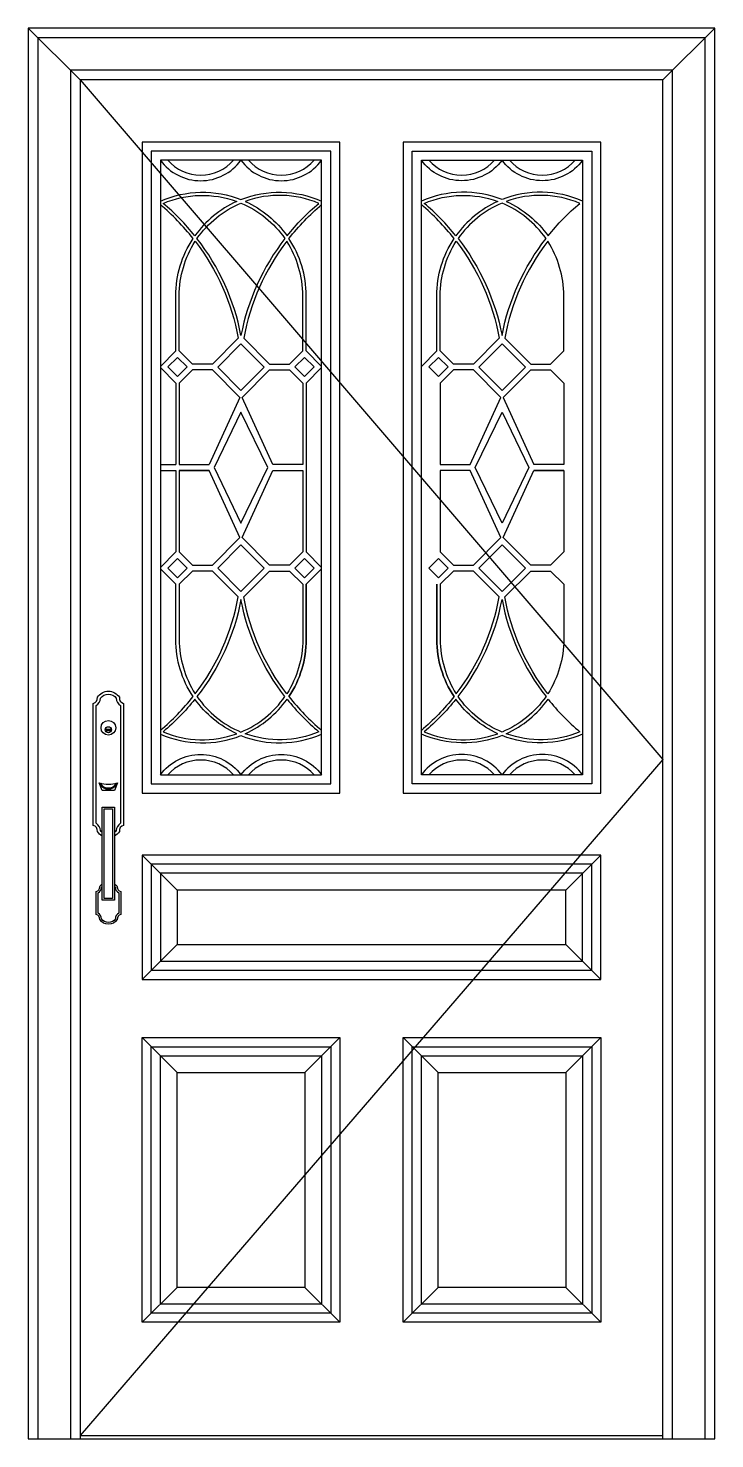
# Model space of a CAD drawing. Header units: metres. Extents: x 5406 to 6466, y 3859 to 6039.
import ezdxf

# ---------------------------------------------------------------- set-up
doc = ezdxf.new("R2010")
doc.units = ezdxf.units.M
for name, color, linetype in [('2', 2, 'Continuous'), ('3', 3, 'Continuous'), ('4', 4, 'Continuous'), ('7', 7, 'Continuous')]:
    doc.layers.add(name, color=color, linetype=linetype)

msp = doc.modelspace()

# ---------------------------------------------------------------- linework, layer by layer
at = {"layer": '2'}
for p, q in [((5406.46, 3858.88), (6466.46, 3858.88)), ((5486.46, 3858.88), (6386.46, 3858.88))]:
    msp.add_line(p, q, dxfattribs=at)
at = {"layer": '3'}
for p, q in [((5486.46, 5958.88), (5406.46, 6038.88)), ((6386.46, 5958.88), (6466.46, 6038.88)), ((5690.71, 5510.75), (5659.86, 5510.75)), ((6182.22, 5510.75), (6213.07, 5510.75)), ((5634.46, 5490.36), (5634.46, 5364.38)), ((5610.46, 5364.38), (5634.46, 5364.38)), ((5610.46, 5355.38), (5634.46, 5355.38)), ((5634.46, 5355.38), (5634.46, 5229.4)), ((5639.46, 5355.38), (5639.46, 5229.4)), ((5639.46, 5355.38), (5685.91, 5355.38)), ((6233.46, 5355.38), (6187.02, 5355.38)), ((5634.46, 5094.22), (5634.46, 5179.47)), ((5639.46, 5179.47), (5639.46, 5094.22)), ((5830.46, 5179.47), (5830.46, 5094.22)), ((5525.55, 4955.58), (5534.79, 4955.58)), ((5525.55, 4953.7), (5534.79, 4953.7)), ((5636.46, 4706.88), (5582.46, 4760.88)), ((6236.46, 4706.88), (6290.46, 4760.88)), ((5636.46, 4622.88), (5582.46, 4568.88)), ((6236.46, 4622.88), (6290.46, 4568.88)), ((5636.46, 4424.88), (5582.46, 4478.88)), ((5833.46, 4424.88), (5887.46, 4478.88)), ((6039.46, 4424.88), (5985.46, 4478.88)), ((6236.46, 4424.88), (6290.46, 4478.88)), ((5636.46, 4092.88), (5582.46, 4038.88)), ((5833.46, 4092.88), (5887.46, 4038.88)), ((6039.46, 4092.88), (5985.46, 4038.88)), ((6236.46, 4092.88), (6290.46, 4038.88)), ((5486.46, 3863.88), (6386.46, 3863.88))]:
    msp.add_line(p, q, dxfattribs=at)
for points in [[(6451.46, 3858.88), (6451.46, 6023.88), (5421.46, 6023.88), (5421.46, 3858.88)], [(6401.46, 3858.88), (6401.46, 5973.88), (5471.46, 5973.88), (5471.46, 3858.88)], [(5486.46, 5958.88), (6386.46, 4908.88), (5486.46, 3863.88)], [(5779.22, 5519.75), (5739.23, 5559.74)], [(6093.71, 5519.75), (6133.7, 5559.74)], [(5634.46, 5490.36), (5610.46, 5514.36)], [(5659.86, 5510.75), (5639.46, 5490.36), (5639.46, 5364.38), (5685.91, 5364.38)], [(5690.71, 5510.75), (5733.39, 5468.06)], [(5784.12, 5364.38), (5736.54, 5468.07), (5779.22, 5510.75), (5810.07, 5510.75), (5830.46, 5490.36), (5830.46, 5364.38), (5784.02, 5364.38)], [(5835.46, 5490.36), (5859.46, 5514.36)], [(6088.81, 5364.38), (6136.39, 5468.07), (6093.71, 5510.75), (6062.86, 5510.75), (6042.46, 5490.36), (6042.46, 5364.38), (6088.91, 5364.38)], [(6182.22, 5510.75), (6139.54, 5468.06)], [(6213.07, 5510.75), (6233.46, 5490.36), (6233.46, 5364.38), (6187.02, 5364.38)], [(5835.46, 5490.36), (5835.46, 5229.4)], [(5733.39, 5468.06), (5685.91, 5364.38)], [(6139.54, 5468.06), (6187.02, 5364.38)], [(5634.46, 5229.4), (5610.46, 5205.4)], [(5835.46, 5229.4), (5859.46, 5205.4)], [(5610.46, 5203.47), (5634.46, 5179.47)], [(5779.22, 5200.01), (5739.23, 5160.02)], [(5859.46, 5203.47), (5835.46, 5179.47)], [(6093.71, 5200.01), (6133.7, 5160.02)]]:
    msp.add_lwpolyline(points, dxfattribs=at)
for points in [[(5596.46, 4870.88), (5873.46, 4870.88), (5873.46, 5848.88), (5596.46, 5848.88)], [(6276.46, 4870.88), (5999.46, 4870.88), (5999.46, 5848.88), (6276.46, 5848.88)], [(5698.94, 5515.25), (5734.96, 5479.22), (5770.99, 5515.25), (5734.96, 5551.28)], [(6173.99, 5515.25), (6137.96, 5479.22), (6101.94, 5515.25), (6137.96, 5551.28)], [(5651.71, 5515.33), (5636.96, 5500.58), (5622.22, 5515.33), (5636.96, 5530.07)], [(5818.22, 5515.33), (5832.96, 5500.58), (5847.71, 5515.33), (5832.96, 5530.07)], [(6054.71, 5515.33), (6039.96, 5500.58), (6025.22, 5515.33), (6039.96, 5530.07)], [(5776.2, 5359.88), (5734.96, 5445.71), (5693.73, 5359.88), (5734.96, 5274.05)], [(6096.73, 5359.88), (6137.96, 5445.71), (6179.2, 5359.88), (6137.96, 5274.05)], [(5733.39, 5251.7), (5685.91, 5355.38), (5639.46, 5355.38), (5639.46, 5229.4), (5659.86, 5209.01), (5690.71, 5209.01)], [(5784.02, 5355.38), (5830.46, 5355.38), (5830.46, 5229.4), (5810.07, 5209.01), (5779.22, 5209.01), (5736.54, 5251.7)], [(6088.91, 5355.38), (6042.46, 5355.38), (6042.46, 5229.4), (6062.86, 5209.01), (6093.71, 5209.01), (6136.39, 5251.7)], [(6139.54, 5251.7), (6187.02, 5355.38), (6233.46, 5355.38), (6233.46, 5229.4), (6213.07, 5209.01), (6182.22, 5209.01)], [(5698.94, 5204.51), (5734.96, 5240.54), (5770.99, 5204.51), (5734.96, 5168.48)], [(6173.99, 5204.51), (6137.96, 5240.54), (6101.94, 5204.51), (6137.96, 5168.48)], [(5651.71, 5204.44), (5636.96, 5219.18), (5622.22, 5204.44), (5636.96, 5189.69)], [(5818.22, 5204.44), (5832.96, 5219.18), (5847.71, 5204.44), (5832.96, 5189.69)], [(6054.71, 5204.44), (6039.96, 5219.18), (6025.22, 5204.44), (6039.96, 5189.69)], [(5523.57, 4694.12), (5523.57, 4832.32), (5536.77, 4832.32), (5536.77, 4694.12)], [(5596.46, 4746.88), (5596.46, 4582.88), (6276.46, 4582.88), (6276.46, 4746.88)], [(5873.46, 4052.88), (5596.46, 4052.88), (5596.46, 4464.88), (5873.46, 4464.88)], [(5999.46, 4464.88), (6276.46, 4464.88), (6276.46, 4052.88), (5999.46, 4052.88)]]:
    msp.add_lwpolyline(points, close=True, dxfattribs=at)
for points in [[(5610.46, 5834.88, 0.51), (5734.96, 5834.88, 0.51), (5859.46, 5834.88)], [(6262.46, 5834.88, -0.51), (6137.96, 5834.88, -0.51), (6013.46, 5834.88)], [(5610.46, 5771.74, -0.2), (5734.96, 5774.07, -0.2), (5859.46, 5771.74)], [(6262.46, 5771.74, 0.2), (6137.96, 5774.07, 0.2), (6013.46, 5771.74)], [(5610.46, 5516.29), (5634.46, 5540.29), (5634.46, 5625.54, -0.15), (5661.01, 5713.8, 0.05), (5610.46, 5766.25)], [(5859.46, 5516.29), (5835.46, 5540.29), (5835.46, 5625.54, 0.15), (5808.92, 5713.8, -0.05), (5859.46, 5766.25)], [(6013.46, 5516.29), (6037.46, 5540.29), (6037.46, 5625.54, -0.15), (6064.01, 5713.8, 0.05), (6013.46, 5766.25)], [(5610.46, 4953.51, 0.05), (5661.01, 5005.96, -0.15), (5634.46, 5094.22), (5634.46, 5179.47)], [(5835.46, 5179.47), (5835.46, 5094.22, -0.15), (5808.92, 5005.96, 0.05), (5859.46, 4953.51)], [(5808.92, 5005.96, 0.15), (5835.46, 5094.22), (5835.46, 5179.47)], [(6037.46, 5179.47), (6037.46, 5094.22, 0.15), (6064.01, 5005.96, -0.05), (6013.46, 4953.51)], [(6064.01, 5005.96, -0.15), (6037.46, 5094.22), (6037.46, 5179.47)], [(5520.75, 4795.99, -0.06), (5517.99, 4798.8, 0.26), (5511.32, 4810.05), (5511.32, 4992.18, 0.26), (5517.99, 5003.43, -0.5), (5542.35, 5003.43, 0.26), (5549.02, 4992.18), (5549.02, 4810.05, 0.26), (5542.35, 4798.8, -0.06), (5539.59, 4795.99, -0.06)], [(5610.46, 4948.02, 0.2), (5734.96, 4945.69, 0.2), (5859.46, 4948.02)], [(6262.46, 4948.02, -0.2), (6137.96, 4945.69, -0.2), (6013.46, 4948.02)], [(5610.46, 4884.88, -0.51), (5734.96, 4884.88, -0.51), (5859.46, 4884.88)], [(6262.46, 4884.88, 0.51), (6137.96, 4884.88, 0.51), (6013.46, 4884.88)], [(5517.86, 4871.96, 0.2), (5526.62, 4864.83), (5533.72, 4864.83, 0.2), (5542.48, 4871.96, 0.19)], [(5539.59, 4712.93, -0.04), (5541.03, 4711.25, 0.29), (5546.37, 4702.51), (5546.37, 4671.08, 0.29), (5541.03, 4662.34, -0.51), (5519.66, 4662.34, 0.29), (5514.32, 4671.08), (5514.32, 4702.51, 0.29), (5519.66, 4711.25, -0.03), (5520.75, 4712.57, -0.03)]]:
    msp.add_lwpolyline(points, format="xyb", dxfattribs=at)
for points in [[(5728.35, 5771.24, 0.13), (5663.8, 5717.88, 0.05), (5614.78, 5768.17, -0.19)], [(5855.15, 5768.17, 0.19), (5741.58, 5771.24, -0.13), (5806.13, 5717.88, -0.05)], [(6017.78, 5768.17, -0.19), (6131.35, 5771.24, 0.13), (6066.8, 5717.88, 0.05)], [(6144.58, 5771.24, -0.13), (6209.13, 5717.88, -0.05), (6258.15, 5768.17, 0.19)], [(5734.96, 5768.67, -0.14), (5802.9, 5713.78, 0.12), (5734.96, 5564.01, 0.12), (5667.03, 5713.78, -0.14)], [(6137.96, 5768.67, 0.14), (6070.03, 5713.78, -0.12), (6137.96, 5564.01, -0.12), (6205.9, 5713.78, 0.14)], [(5730.7, 5559.74), (5690.71, 5519.75), (5660.01, 5519.75), (5639.46, 5540.29), (5639.46, 5625.54, -0.14), (5664.24, 5709.61, -0.12), (5730.7, 5559.74)], [(5739.23, 5559.74), (5779.22, 5519.75), (5809.92, 5519.75), (5830.46, 5540.29), (5830.46, 5625.54, 0.14), (5805.69, 5709.61, 0.12), (5739.23, 5559.74)], [(6133.7, 5559.74), (6093.71, 5519.75), (6063.01, 5519.75), (6042.46, 5540.29), (6042.46, 5625.54, -0.14), (6067.24, 5709.61, -0.12), (6133.7, 5559.74)], [(6142.23, 5559.74), (6182.22, 5519.75), (6212.92, 5519.75), (6233.46, 5540.29), (6233.46, 5625.54, 0.14), (6208.69, 5709.61, 0.12), (6142.23, 5559.74)], [(5730.7, 5160.02), (5690.71, 5200.01), (5660.01, 5200.01), (5639.46, 5179.47), (5639.46, 5094.22, 0.14), (5664.24, 5010.15, 0.12), (5730.7, 5160.02)], [(5739.23, 5160.02), (5779.22, 5200.01), (5809.92, 5200.01), (5830.46, 5179.47), (5830.46, 5094.22, -0.14), (5805.69, 5010.15, -0.12), (5739.23, 5160.02)], [(6133.7, 5160.02), (6093.71, 5200.01), (6063.01, 5200.01), (6042.46, 5179.47), (6042.46, 5094.22, 0.14), (6067.24, 5010.15, 0.12), (6133.7, 5160.02)], [(6142.23, 5160.02), (6182.22, 5200.01), (6212.92, 5200.01), (6233.46, 5179.47), (6233.46, 5094.22, -0.14), (6208.69, 5010.15, -0.12), (6142.23, 5160.02)], [(5734.96, 4951.09, 0.14), (5802.9, 5005.98, -0.12), (5734.96, 5155.76, -0.12), (5667.03, 5005.98, 0.14)], [(6137.96, 4951.09, -0.14), (6070.03, 5005.98, 0.12), (6137.96, 5155.76, 0.12), (6205.9, 5005.98, -0.14)], [(5728.35, 4948.52, -0.13), (5663.8, 5001.88, -0.05), (5614.78, 4951.59, 0.19)], [(5855.15, 4951.59, -0.19), (5741.58, 4948.52, 0.13), (5806.13, 5001.88, 0.05)], [(6017.78, 4951.59, 0.19), (6131.35, 4948.52, -0.13), (6066.8, 5001.88, -0.05)], [(6144.58, 4948.52, 0.13), (6209.13, 5001.88, 0.05), (6258.15, 4951.59, -0.19)]]:
    msp.add_lwpolyline(points, format="xyb", close=True, dxfattribs=at)
msp.add_circle((5530.17, 4954.64), 4.71, dxfattribs=at)
for centre, start, end in [((5672.71, 5879.43), 221.26, 318.74), ((5797.21, 5879.43), 221.26, 318.74), ((6075.71, 5879.43), 221.26, 318.74), ((6200.21, 5879.43), 221.26, 318.74), ((5672.71, 4840.33), 41.26, 138.74), ((5797.21, 4840.33), 41.26, 138.74), ((6075.71, 4840.33), 41.26, 138.74), ((6200.21, 4840.33), 41.26, 138.74)]:
    msp.add_arc(centre, 67.55, start, end, dxfattribs=at)
at = {"layer": '4'}
msp.add_lwpolyline([(6466.46, 3858.88), (6466.46, 6038.88), (5406.46, 6038.88), (5406.46, 3858.88)], dxfattribs=at)
at = {"layer": '7'}
for p, q in [((5610.46, 4884.88), (5859.46, 4884.88)), ((6262.46, 4884.88), (6013.46, 4884.88))]:
    msp.add_line(p, q, dxfattribs=at)
msp.add_lwpolyline([(6386.46, 3858.88), (6386.46, 5958.88), (5486.46, 5958.88), (5486.46, 3858.88)], dxfattribs=at)
for points in [[(5582.46, 4856.88), (5887.46, 4856.88), (5887.46, 5862.88), (5582.46, 5862.88)], [(6290.46, 5862.88), (5985.46, 5862.88), (5985.46, 4856.88), (6290.46, 4856.88)], [(5610.46, 4884.88), (5859.46, 4884.88), (5859.46, 5834.88), (5610.46, 5834.88)], [(6262.46, 4884.88), (6013.46, 4884.88), (6013.46, 5834.88), (6262.46, 5834.88)], [(5520.75, 4691.29), (5520.75, 4835.15), (5539.59, 4835.15), (5539.59, 4691.29)], [(5582.46, 4760.88), (5582.46, 4568.88), (6290.46, 4568.88), (6290.46, 4760.88)], [(5610.46, 4732.88), (5610.46, 4596.88), (6262.46, 4596.88), (6262.46, 4732.88)], [(5636.46, 4706.88), (5636.46, 4622.88), (6236.46, 4622.88), (6236.46, 4706.88)], [(5887.46, 4038.88), (5582.46, 4038.88), (5582.46, 4478.88), (5887.46, 4478.88)], [(5985.46, 4478.88), (6290.46, 4478.88), (6290.46, 4038.88), (5985.46, 4038.88)], [(5859.46, 4066.88), (5610.46, 4066.88), (5610.46, 4450.88), (5859.46, 4450.88)], [(6013.46, 4450.88), (6262.46, 4450.88), (6262.46, 4066.88), (6013.46, 4066.88)], [(5833.46, 4092.88), (5636.46, 4092.88), (5636.46, 4424.88), (5833.46, 4424.88)], [(6039.46, 4424.88), (6236.46, 4424.88), (6236.46, 4092.88), (6039.46, 4092.88)]]:
    msp.add_lwpolyline(points, close=True, dxfattribs=at)
for points in [[(5520.75, 4790.39, -0.13), (5513.21, 4797.45, 0.39), (5506.61, 4806.87), (5506.61, 4995.36, 0.39), (5513.21, 5004.78, -0.56), (5547.13, 5004.78, 0.39), (5553.73, 4995.36), (5553.73, 4806.87, 0.39), (5547.13, 4797.45, -0.13), (5539.59, 4790.39, -0.13)], [(5516.03, 4872.48, 0.22), (5526.42, 4863.42), (5533.92, 4863.42, 0.22), (5544.31, 4872.48, 0.22)], [(5539.59, 4716.61, -0.1), (5543.92, 4712.02, 0.39), (5549.19, 4704.48), (5549.19, 4669.11, 0.39), (5543.92, 4661.57, -0.56), (5516.77, 4661.57, 0.39), (5511.5, 4669.11), (5511.5, 4704.48, 0.39), (5516.77, 4712.02, -0.09), (5520.75, 4716.36, -0.09)]]:
    msp.add_lwpolyline(points, format="xyb", dxfattribs=at)
msp.add_lwpolyline([(5516.03, 4872.48, 0.15), (5544.31, 4872.48), (5539.59, 4860.59), (5520.75, 4860.59)], format="xyb", close=True, dxfattribs=at)
msp.add_circle((5530.17, 4957.66), 11.31, dxfattribs=at)

doc.saveas('drawing.dxf')
